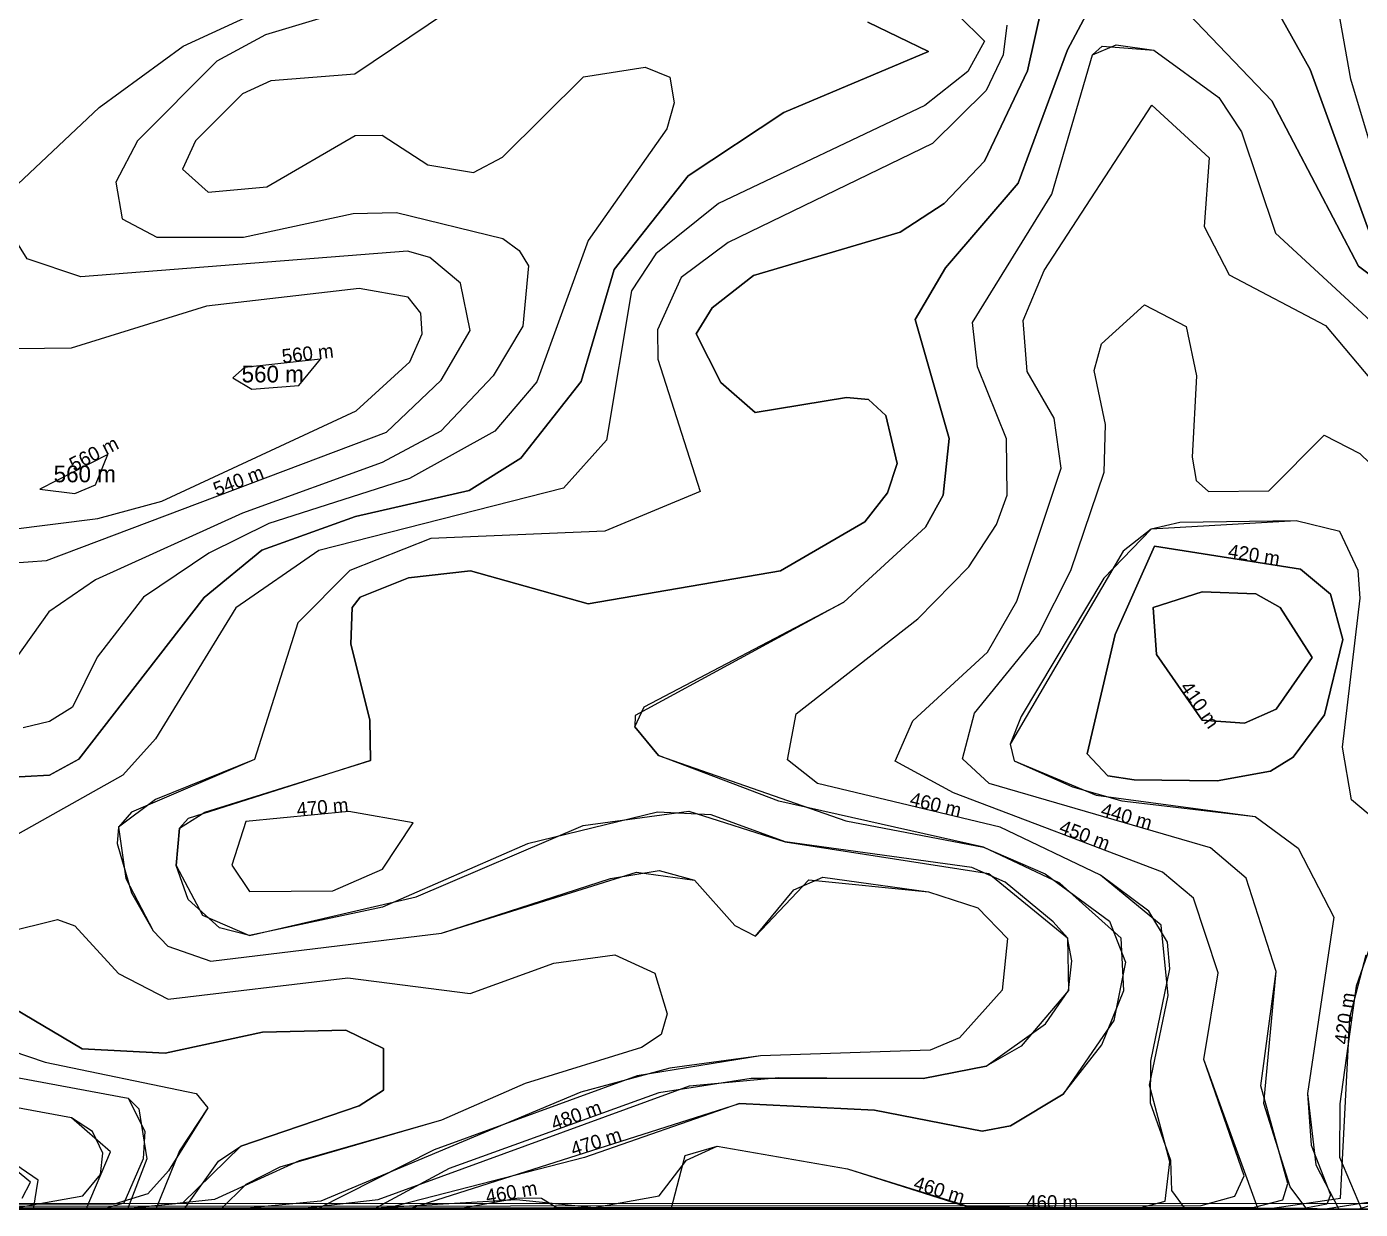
# Model space of a CAD drawing. Extents: x 120.7465 to 120.8269, y 14.0376 to 14.0711.
# Drawn here: x 120.81396 to 120.82222, y 14.0378 to 14.04513 of the extents above; entities that cross this region are included whole.
import ezdxf
from ezdxf.enums import TextEntityAlignment as Align

# ---------------------------------------------------------------- set-up
doc = ezdxf.new("R2010")
doc.units = 0
doc.header["$MEASUREMENT"] = 0
for name, color, linetype in [('Contour_Line_Intermediate', 7, 'Continuous'), ('Contour_Line_Major', 7, 'Continuous'), ('FEATURE_LABEL', 7, 'Continuous'), ('Iso-height_Area', 7, 'Continuous')]:
    doc.layers.add(name, color=color, linetype=linetype)

msp = doc.modelspace()

# ---------------------------------------------------------------- linework, layer by layer
at = {"layer": 'Contour_Line_Intermediate', "color": 36}
for points in [[(120.8139058, 14.0441543), (120.8144093, 14.0446305), (120.8149313, 14.0450109), (120.8157755, 14.0454013), (120.8161656, 14.045699), (120.8162525, 14.0458934), (120.8162354, 14.0460124), (120.8161241, 14.0461069), (120.8157983, 14.0461471), (120.8152625, 14.046115), (120.8135112, 14.0451898)], [(120.8223738, 14.0441099), (120.8221657, 14.0448062), (120.8220583, 14.0454096)], [(120.8163195, 14.0378027), (120.8183768, 14.0384575), (120.8192132, 14.0384163), (120.8198802, 14.0382867), (120.8200564, 14.0383196), (120.8203827, 14.038516), (120.8206231, 14.038822), (120.8207593, 14.0391573), (120.8207416, 14.0394827), (120.8203617, 14.039823), (120.8198887, 14.0400465), (120.8186204, 14.0403316), (120.8178757, 14.0406141), (120.8177283, 14.040792), (120.8177869, 14.0409156), (120.8190247, 14.0415635), (120.81953, 14.0420286), (120.8196389, 14.0422269), (120.8196757, 14.0425787), (120.8194665, 14.0433153), (120.8196529, 14.0436373), (120.820103, 14.044161), (120.8204096, 14.0449884), (120.8206218, 14.0453883)], [(120.8222765, 14.0438658), (120.8219128, 14.0448653), (120.8216529, 14.0453328)], [(120.8159992, 14.0452482), (120.8154399, 14.0450803), (120.8151396, 14.0449165), (120.8146473, 14.0444232), (120.8145135, 14.0441677), (120.8145535, 14.0439406), (120.814768, 14.0438274), (120.8153048, 14.0438264), (120.8159836, 14.0439735), (120.8162527, 14.0439789), (120.8169103, 14.0438181), (120.817013, 14.043743), (120.8170695, 14.0436491), (120.8170352, 14.0432752), (120.8168508, 14.042968), (120.8165264, 14.0426247), (120.8161634, 14.0424304), (120.8152977, 14.0421154), (120.8143865, 14.0417024), (120.8140983, 14.0415047), (120.8138858, 14.0412046)], [(120.8166766, 14.0452954), (120.8159935, 14.0448373), (120.8154744, 14.0447962), (120.8152973, 14.0447146), (120.8150068, 14.0444229), (120.8149262, 14.0442477), (120.8150858, 14.044106), (120.8154488, 14.0441381), (120.8159957, 14.0444576), (120.8161637, 14.0444582), (120.8164459, 14.0442754), (120.81673, 14.0442278), (120.8169081, 14.044323), (120.8174103, 14.0448204), (120.8177935, 14.0448805), (120.8179462, 14.0448185), (120.8179728, 14.044659), (120.8179269, 14.0444988), (120.8174392, 14.0438065), (120.8171208, 14.0429293), (120.8168614, 14.0426249), (120.8163318, 14.0423309), (120.8154616, 14.0420525), (120.8150891, 14.0418689), (120.814685, 14.0415953), (120.8143985, 14.0412241), (120.8142448, 14.0409138), (120.8141016, 14.0408249), (120.8139399, 14.0407846)], [(120.8202519, 14.0452638), (120.8201626, 14.044858), (120.8198956, 14.0442974), (120.8196445, 14.0440357), (120.819372, 14.0438577), (120.8184642, 14.0435882), (120.8182077, 14.0433885), (120.8181096, 14.043227), (120.818262, 14.0429258), (120.8184754, 14.0427409), (120.8190406, 14.0428324), (120.8191765, 14.0428203), (120.8192837, 14.042722), (120.8193533, 14.0424229), (120.8192946, 14.0422415), (120.819154, 14.0420632), (120.8186304, 14.0417579), (120.81744, 14.0415539), (120.8167116, 14.0417595), (120.8163273, 14.0417144), (120.8160267, 14.0415946), (120.8159774, 14.0415314), (120.8159685, 14.0413049), (120.8160873, 14.0408359), (120.8160903, 14.0405823), (120.8149613, 14.0402229), (120.8149071, 14.0401633), (120.8148876, 14.0399324), (120.8150505, 14.0396251), (120.8153417, 14.0394989), (120.8163732, 14.0397384), (120.8174091, 14.0401793), (120.8180626, 14.0402687), (120.8186608, 14.0400782), (120.8199219, 14.039882), (120.8204099, 14.0394846), (120.820416, 14.039157), (120.8201215, 14.0388117), (120.8199056, 14.038689), (120.819516, 14.0386118), (120.818449, 14.0386131), (120.8178784, 14.0385237), (120.8165793, 14.0380543), (120.8161124, 14.0378027)], [(120.8137998, 14.0404753), (120.8141016, 14.0404926), (120.8142836, 14.0405904), (120.81506, 14.0415937), (120.8154179, 14.0418871), (120.8159988, 14.0420957), (120.8167031, 14.042256), (120.817022, 14.0424575), (120.8173956, 14.042931), (120.8176, 14.0436252), (120.8180595, 14.0442061), (120.8186524, 14.0445994), (120.8195481, 14.044978), (120.8191716, 14.0451597)], [(120.8211585, 14.04521), (120.8216757, 14.0446717), (120.8222132, 14.0436472), (120.8224039, 14.0435028)], [(120.8200339, 14.0451403), (120.8200111, 14.0449559), (120.8199046, 14.0447352), (120.8195737, 14.0444076), (120.8183074, 14.043794), (120.8180158, 14.0435763), (120.8178692, 14.0432513), (120.8178717, 14.0430713), (120.8181338, 14.0422494), (120.8175424, 14.0420035), (120.8164651, 14.0419581), (120.8159631, 14.0417615), (120.8156412, 14.0414369), (120.815373, 14.0405903), (120.8146103, 14.0402625), (120.81453, 14.0401708), (120.8145214, 14.040068), (120.8146098, 14.0397629), (120.8147436, 14.0395283), (120.8148363, 14.0394317), (120.8151023, 14.0393405), (120.8165318, 14.0395133), (120.8175778, 14.0398515), (120.8178805, 14.0399004), (120.8180987, 14.0398407), (120.8183493, 14.0395601), (120.8184772, 14.039494), (120.8187137, 14.0397823), (120.8188929, 14.0398598), (120.8195484, 14.0397686), (120.8198537, 14.0396705), (120.8200374, 14.0394798), (120.8200039, 14.0391593), (120.8197399, 14.038865), (120.819559, 14.0387873), (120.8185084, 14.0387518), (120.8177435, 14.0386295), (120.8164849, 14.0381709), (120.8157594, 14.0378027)], [(120.8211397, 14.0378027), (120.8210561, 14.0379182), (120.8210499, 14.0381047), (120.8209241, 14.0384594), (120.8209267, 14.0387198), (120.8210437, 14.0392927), (120.8210296, 14.0394577), (120.8209134, 14.0396496), (120.8206144, 14.0398733), (120.8199921, 14.0401695), (120.8188615, 14.0404414), (120.8186738, 14.0405876), (120.818729, 14.0408715), (120.8194827, 14.0414603), (120.8197986, 14.0417844), (120.8199696, 14.0420453), (120.8200365, 14.0422284), (120.8200323, 14.0425764), (120.8198509, 14.0430235), (120.8198203, 14.043298), (120.8203134, 14.0440938), (120.8205642, 14.0449566), (120.8206236, 14.045011), (120.8209441, 14.0449859), (120.8213475, 14.0446927), (120.8214883, 14.0444784), (120.8216974, 14.0438511), (120.8223412, 14.0432577)], [(120.8215918, 14.0378027), (120.8212536, 14.0387303), (120.821344, 14.0392671), (120.8211905, 14.0397294), (120.820999, 14.0398921), (120.8197038, 14.0403836), (120.819342, 14.0405796), (120.8194506, 14.0408285), (120.8199133, 14.0412543), (120.8200954, 14.0415699), (120.8203693, 14.0423939), (120.8203269, 14.0427038), (120.8201594, 14.0429932), (120.8201347, 14.0433094), (120.8202653, 14.0436194), (120.8209312, 14.0446454), (120.8212866, 14.0443177), (120.821256, 14.0438921), (120.8214106, 14.0435938), (120.8220072, 14.04328), (120.8223248, 14.0429029)], [(120.81374, 14.0417977), (120.8140847, 14.0418229), (120.8161897, 14.0426175), (120.8165296, 14.0429402), (120.8167084, 14.0432485), (120.8166492, 14.0435405), (120.8164581, 14.0437), (120.8163194, 14.0437392), (120.814297, 14.0435802), (120.8139636, 14.0436932), (120.8138417, 14.0438877)], [(120.8138435, 14.0420137), (120.8144021, 14.0420823), (120.814799, 14.0421901), (120.8160013, 14.0427508), (120.8163348, 14.0430535), (120.8164115, 14.0432277), (120.8164034, 14.0433555), (120.8163253, 14.0434546), (120.8160218, 14.0435078), (120.8150759, 14.0433988), (120.814236, 14.0431378), (120.8139055, 14.0431354)], [(120.8218927, 14.0378027), (120.8217881, 14.0379411), (120.8216265, 14.0384576), (120.8217026, 14.0392759), (120.8215161, 14.0398542), (120.8212951, 14.0400419), (120.8199244, 14.0404396), (120.8197581, 14.0405942), (120.8198331, 14.0408761), (120.8202306, 14.0413639), (120.8204312, 14.0417602), (120.8206361, 14.0423707), (120.8206443, 14.0426653), (120.8205745, 14.0430009), (120.82062, 14.0431661), (120.8208869, 14.0434065), (120.8211456, 14.0432719), (120.8212089, 14.0429665), (120.8211814, 14.0424634), (120.8212075, 14.0423185), (120.8212831, 14.0422506), (120.8216571, 14.0422546), (120.8219998, 14.0425994), (120.8222206, 14.0424855), (120.8224034, 14.0423099)], [(120.815782, 14.0430714), (120.8153114, 14.0430186), (120.8152377, 14.0429546), (120.8153561, 14.0428853), (120.8156467, 14.0429063), (120.815782, 14.0430714)], [(120.8144641, 14.0424806), (120.8140429, 14.0422647), (120.814259, 14.042238), (120.8143869, 14.0422924), (120.8144641, 14.0424806)], [(120.8233976, 14.0393066), (120.82217, 14.0403393), (120.8221129, 14.0406664), (120.8222228, 14.0415893), (120.8222098, 14.041761), (120.8220976, 14.0420031), (120.821827, 14.0420693), (120.8209275, 14.0420158), (120.8206338, 14.0417136), (120.8201217, 14.0408561), (120.8200547, 14.0406848), (120.8200791, 14.0405818), (120.8205881, 14.0403683), (120.821573, 14.0402366), (120.8218394, 14.0400407), (120.8220602, 14.0396116), (120.8218962, 14.0385189), (120.8219475, 14.0380776), (120.8220904, 14.0378027)], [(120.8221162, 14.0413328), (120.8220025, 14.040866), (120.821808, 14.0406035), (120.8216665, 14.0405163), (120.8213378, 14.0404572), (120.8208228, 14.0404638), (120.8206599, 14.0404875), (120.8205309, 14.0406238), (120.8207049, 14.0413632), (120.8209476, 14.0419117), (120.8218527, 14.0417688), (120.8220388, 14.0416148), (120.8221162, 14.0413328)], [(120.8219257, 14.0412224), (120.8217025, 14.0409006), (120.821506, 14.0408153), (120.8212439, 14.0408321), (120.8209613, 14.0412411), (120.8209407, 14.0415305), (120.8212436, 14.0416282), (120.8215761, 14.0416164), (120.821727, 14.0415319), (120.8219257, 14.0412224)], [(120.8163557, 14.0401965), (120.8159573, 14.0402667), (120.8153178, 14.0402049), (120.8152329, 14.0399353), (120.8153416, 14.0397703), (120.8158574, 14.0397763), (120.8161658, 14.0399088), (120.8163557, 14.0401965)], [(120.824088, 14.0378027), (120.823974, 14.0379993), (120.8237062, 14.0382142), (120.8235121, 14.0385934), (120.8230878, 14.0388203), (120.8231326, 14.039101), (120.8230361, 14.0393251), (120.8227227, 14.0395212), (120.8223874, 14.0395863), (120.8223103, 14.0395034), (120.8221986, 14.0391842), (120.822097, 14.0384553), (120.8220941, 14.0381239), (120.8222306, 14.0378027)], [(120.8149365, 14.0378027), (120.8151498, 14.0380999), (120.8152874, 14.0381924), (120.8160199, 14.038442), (120.8161713, 14.0385404), (120.8161711, 14.038798), (120.8159387, 14.0389116), (120.815422, 14.0388991), (120.8148184, 14.0387696), (120.8143057, 14.0387967), (120.8135815, 14.0392231)], [(120.813461, 14.0389215), (120.8140747, 14.0387139), (120.8150113, 14.0385198), (120.8150825, 14.038431), (120.8149076, 14.0381647), (120.8147605, 14.0378027)], [(120.8133768, 14.0387146), (120.8145887, 14.03849), (120.8146557, 14.0384248), (120.8147046, 14.0381136), (120.8145857, 14.0378027)], [(120.8143304, 14.0378027), (120.8144802, 14.038157), (120.8142384, 14.0383694), (120.8132769, 14.0385456)], [(120.8140022, 14.0378027), (120.8140328, 14.0379828), (120.8136488, 14.0382455)], [(120.817954, 14.0378027), (120.8180404, 14.0381355), (120.8182395, 14.0381938), (120.8190459, 14.0380529), (120.8198526, 14.0378027)], [(120.8166154, 14.0378027), (120.8170109, 14.0378725), (120.8171512, 14.0378716), (120.8172617, 14.0378027)], [(120.8199636, 14.0378027), (120.8203436, 14.0378027)]]:
    msp.add_lwpolyline(points, dxfattribs=at)
at = {"layer": 'Contour_Line_Major', "color": 36}
for points in [[(120.8223104, 14.0462085), (120.8216476, 14.046154), (120.8208067, 14.0465799), (120.8199231, 14.0466331), (120.81939, 14.0465931), (120.8189485, 14.0463868), (120.8185106, 14.0460523), (120.8184507, 14.0459029), (120.8184705, 14.0456744), (120.8197324, 14.0452027), (120.8198959, 14.0450406), (120.8197918, 14.0448542), (120.8195255, 14.0446424), (120.8182463, 14.0440349), (120.8178594, 14.0437234), (120.817709, 14.0434941), (120.8175535, 14.0425683), (120.8172861, 14.0422711), (120.8157716, 14.0418836), (120.8152563, 14.0415303), (120.8147596, 14.0407167), (120.8145568, 14.0404916), (120.8138392, 14.0400887)], [(120.8223104, 14.0462085), (120.8216476, 14.046154), (120.8208067, 14.0465799), (120.8199231, 14.0466331), (120.81939, 14.0465931), (120.8189485, 14.0463868), (120.8185106, 14.0460523), (120.8184507, 14.0459029), (120.8184705, 14.0456744), (120.8197324, 14.0452027), (120.8198959, 14.0450406), (120.8197918, 14.0448542), (120.8195255, 14.0446424), (120.8182463, 14.0440349), (120.8178594, 14.0437234), (120.817709, 14.0434941), (120.8175535, 14.0425683), (120.8172861, 14.0422711), (120.8157716, 14.0418836), (120.8152563, 14.0415303), (120.8147596, 14.0407167), (120.8145568, 14.0404916), (120.8138392, 14.0400887)], [(120.8215918, 14.0378027), (120.8212536, 14.0387303), (120.821344, 14.0392671), (120.8211905, 14.0397294), (120.820999, 14.0398921), (120.8197038, 14.0403836), (120.819342, 14.0405796), (120.8194506, 14.0408285), (120.8199133, 14.0412543), (120.8200954, 14.0415699), (120.8203693, 14.0423939), (120.8203269, 14.0427038), (120.8201594, 14.0429932), (120.8201347, 14.0433094), (120.8202653, 14.0436194), (120.8209312, 14.0446454), (120.8212866, 14.0443177), (120.821256, 14.0438921), (120.8214106, 14.0435938), (120.8220072, 14.04328), (120.8223248, 14.0429029)], [(120.8138435, 14.0420137), (120.8144021, 14.0420823), (120.814799, 14.0421901), (120.8160013, 14.0427508), (120.8163348, 14.0430535), (120.8164115, 14.0432277), (120.8164034, 14.0433555), (120.8163253, 14.0434546), (120.8160218, 14.0435078), (120.8150759, 14.0433988), (120.814236, 14.0431378), (120.8139055, 14.0431354)], [(120.8138286, 14.0395165), (120.8141515, 14.0395982), (120.814259, 14.0395576), (120.8145305, 14.0392627), (120.8148371, 14.0391047), (120.8159514, 14.0392368), (120.8167084, 14.0391397), (120.8172269, 14.0393266), (120.8176051, 14.0393788), (120.8178521, 14.039265), (120.8179286, 14.0390124), (120.8178918, 14.0388843), (120.8177697, 14.0388037), (120.8170497, 14.0385809), (120.8165304, 14.0383541), (120.8155288, 14.0380622), (120.8153182, 14.0379558), (120.8151634, 14.0378027)], [(120.8138286, 14.0395165), (120.8141515, 14.0395982), (120.814259, 14.0395576), (120.8145305, 14.0392627), (120.8148371, 14.0391047), (120.8159514, 14.0392368), (120.8167084, 14.0391397), (120.8172269, 14.0393266), (120.8176051, 14.0393788), (120.8178521, 14.039265), (120.8179286, 14.0390124), (120.8178918, 14.0388843), (120.8177697, 14.0388037), (120.8170497, 14.0385809), (120.8165304, 14.0383541), (120.8155288, 14.0380622), (120.8153182, 14.0379558), (120.8151634, 14.0378027)], [(120.8140022, 14.0378027), (120.8140328, 14.0379828), (120.8136488, 14.0382455)]]:
    msp.add_lwpolyline(points, dxfattribs=at)
at = {"layer": 'Iso-height_Area', "color": 140}
msp.add_polyline3d([(120.8198808, 14.0709737, 50), (120.8258911, 14.0709737, 50), (120.8262093, 14.0709395, 50), (120.8264568, 14.0708369, 50), (120.8265629, 14.0705975, 50), (120.8265982, 14.0702898, 50), (120.8265982, 14.0384866, 50), (120.8265629, 14.0381789, 50), (120.8264568, 14.0379395, 50), (120.8262093, 14.0378369, 50), (120.8258911, 14.0378027, 50), (120.7636662, 14.0378027, 50), (120.7474029, 14.0378027, 50), (120.7470847, 14.0378369, 50), (120.7468372, 14.0379395, 50), (120.7467312, 14.0381789, 50), (120.7466958, 14.0384866, 50), (120.7466958, 14.0655022, 50), (120.7466958, 14.0702898, 50), (120.7467312, 14.0705975, 50), (120.7468372, 14.0708369, 50), (120.7470847, 14.0709395, 50), (120.7474029, 14.0709737, 50), (120.8198808, 14.0709737, 50)], close=True, dxfattribs=at)
at = {"layer": 'Iso-height_Area', "color": 4}
msp.add_polyline3d([(120.8198808, 14.0709737, 70), (120.8258911, 14.0709737, 70), (120.8262093, 14.0709395, 70), (120.8264568, 14.0708369, 70), (120.8265629, 14.0705975, 70), (120.8265982, 14.0702898, 70), (120.8265982, 14.0384866, 70), (120.8265629, 14.0381789, 70), (120.8264568, 14.0379395, 70), (120.8262093, 14.0378369, 70), (120.8258911, 14.0378027, 70), (120.7636662, 14.0378027, 70), (120.7474029, 14.0378027, 70), (120.7470847, 14.0378369, 70), (120.7468372, 14.0379395, 70), (120.7467312, 14.0381789, 70), (120.7466958, 14.0384866, 70), (120.7466958, 14.0655022, 70), (120.7466958, 14.0702898, 70), (120.7467312, 14.0705975, 70), (120.7468372, 14.0708369, 70), (120.7470847, 14.0709395, 70), (120.7474029, 14.0709737, 70), (120.8198808, 14.0709737, 70)], close=True, dxfattribs=at)
at = {"layer": 'Iso-height_Area', "color": 120}
for points in [[(120.7474029, 14.0709737, 100), (120.8053852, 14.0709737, 100), (120.8053852, 14.0709737, 100), (120.8258911, 14.0709737, 100), (120.8262093, 14.0709395, 100), (120.8264568, 14.0708369, 100), (120.8265629, 14.0705975, 100), (120.8265982, 14.0702898, 100), (120.8265982, 14.0432742, 100), (120.8265982, 14.0384866, 100), (120.8265629, 14.0381789, 100), (120.8264568, 14.0379395, 100), (120.8262093, 14.0378369, 100), (120.8258911, 14.0378027, 100), (120.7636662, 14.0378027, 100)], [(120.7474029, 14.0709737, 90), (120.8138704, 14.0709737, 90), (120.8138704, 14.0709737, 90), (120.8258911, 14.0709737, 90), (120.8262093, 14.0709395, 90), (120.8264568, 14.0708369, 90), (120.8265629, 14.0705975, 90), (120.8265982, 14.0702898, 90), (120.8265982, 14.0384866, 90), (120.8265629, 14.0381789, 90), (120.8264568, 14.0379395, 90), (120.8262093, 14.0378369, 90), (120.8258911, 14.0378027, 90), (120.7636662, 14.0378027, 90)], [(120.7474029, 14.0709737, 100), (120.8053852, 14.0709737, 100), (120.8053852, 14.0709737, 100), (120.8258911, 14.0709737, 100), (120.8262093, 14.0709395, 100), (120.8264568, 14.0708369, 100), (120.8265629, 14.0705975, 100), (120.8265982, 14.0702898, 100), (120.8265982, 14.0432742, 100), (120.8265982, 14.0384866, 100), (120.8265629, 14.0381789, 100), (120.8264568, 14.0379395, 100), (120.8262093, 14.0378369, 100), (120.8258911, 14.0378027, 100), (120.7636662, 14.0378027, 100)], [(120.7523532, 14.0709737, 110), (120.8064458, 14.0709737, 110), (120.8064458, 14.0709737, 110), (120.8258911, 14.0709737, 110), (120.8262093, 14.0709395, 110), (120.8264568, 14.0708369, 110), (120.8265629, 14.0705975, 110), (120.8265982, 14.0702898, 110), (120.8265982, 14.0432742, 110), (120.8265982, 14.0384866, 110), (120.8265629, 14.0381789, 110), (120.8264568, 14.0379395, 110), (120.8262093, 14.0378369, 110), (120.8258911, 14.0378027, 110), (120.7566163, 14.0378027, 110)], [(120.7608378, 14.0709737, 120), (120.8258911, 14.0709737, 120), (120.8262093, 14.0709395, 120), (120.8264568, 14.0708369, 120), (120.8265629, 14.0705975, 120), (120.8265982, 14.0702898, 120), (120.8265982, 14.0432742, 120), (120.8265982, 14.0384866, 120), (120.8265629, 14.0381789, 120), (120.8264568, 14.0379395, 120), (120.8262093, 14.0378369, 120), (120.8258911, 14.0378027, 120), (120.7599153, 14.0378048, 120)]]:
    msp.add_polyline3d(points, dxfattribs=at)
at = {"layer": 'Iso-height_Area', "color": 4}
msp.add_polyline3d([(120.7474029, 14.0709737, 80), (120.8191737, 14.0709737, 80), (120.8191737, 14.0709737, 80), (120.8258911, 14.0709737, 80), (120.8262093, 14.0709395, 80), (120.8264568, 14.0708369, 80), (120.8265629, 14.0705975, 80), (120.8265982, 14.0702898, 80), (120.8265982, 14.0384866, 80), (120.8265629, 14.0381789, 80), (120.8264568, 14.0379395, 80), (120.8262093, 14.0378369, 80), (120.8258911, 14.0378027, 80), (120.7636662, 14.0378027, 80)], dxfattribs=at)
at = {"layer": 'Iso-height_Area', "color": 110}
for points in [[(120.7545005, 14.0709737, 130), (120.8050316, 14.0709737, 130), (120.8050316, 14.0709737, 130), (120.8258911, 14.0709737, 130), (120.8262093, 14.0709395, 130), (120.8264568, 14.0708369, 130), (120.8265629, 14.0705975, 130), (120.8265982, 14.0702898, 130), (120.8265982, 14.0432742, 130), (120.8265982, 14.0384866, 130), (120.8265629, 14.0381789, 130), (120.8264568, 14.0379395, 130), (120.8262093, 14.0378369, 130), (120.8258911, 14.0378027, 130), (120.7602557, 14.037816, 130)], [(120.7545606, 14.0709515, 140), (120.7877077, 14.0709737, 140), (120.7877077, 14.0709737, 140), (120.8258911, 14.0709737, 140), (120.8262093, 14.0709395, 140), (120.8264568, 14.0708369, 140), (120.8265629, 14.0705975, 140), (120.8265982, 14.0702898, 140), (120.8265982, 14.0432742, 140), (120.8265982, 14.0384866, 140), (120.8265629, 14.0381789, 140), (120.8264568, 14.0379395, 140), (120.8262093, 14.0378369, 140), (120.8258911, 14.0378027, 140), (120.7619173, 14.0378027, 140)], [(120.7549228, 14.0709473, 150), (120.800789, 14.0709737, 150), (120.800789, 14.0709737, 150), (120.8258911, 14.0709737, 150), (120.8262093, 14.0709395, 150), (120.8264568, 14.0708369, 150), (120.8265629, 14.0705975, 150), (120.8265982, 14.0702898, 150), (120.8265982, 14.0384866, 150), (120.8265629, 14.0381789, 150), (120.8264568, 14.0379395, 150), (120.8262093, 14.0378369, 150), (120.7637623, 14.0378335, 150)], [(120.7549228, 14.0709473, 150), (120.800789, 14.0709737, 150), (120.800789, 14.0709737, 150), (120.8258911, 14.0709737, 150), (120.8262093, 14.0709395, 150), (120.8264568, 14.0708369, 150), (120.8265629, 14.0705975, 150), (120.8265982, 14.0702898, 150), (120.8265982, 14.0384866, 150), (120.8265629, 14.0381789, 150), (120.8264568, 14.0379395, 150), (120.8262093, 14.0378369, 150), (120.7637623, 14.0378335, 150)]]:
    msp.add_polyline3d(points, dxfattribs=at)
at = {"layer": 'Iso-height_Area', "color": 100}
for points in [[(120.7662103, 14.0378096, 160), (120.8258911, 14.0378027, 160), (120.8262093, 14.0378369, 160), (120.8264568, 14.0379395, 160), (120.8265629, 14.0381789, 160), (120.8265982, 14.0384866, 160), (120.8265982, 14.0655022, 160), (120.8265982, 14.0702898, 160), (120.8265629, 14.0705975, 160), (120.8264568, 14.0708369, 160), (120.8262093, 14.0709395, 160), (120.8258911, 14.0709737, 160), (120.755912, 14.0709737, 160)], [(120.7718, 14.0378027, 170), (120.8258911, 14.0378027, 170), (120.8262093, 14.0378369, 170), (120.8264568, 14.0379395, 170), (120.8265629, 14.0381789, 170), (120.8265982, 14.0384866, 170), (120.8265982, 14.0655022, 170), (120.8265982, 14.0702898, 170), (120.8265629, 14.0705975, 170), (120.8264568, 14.0708369, 170), (120.8262093, 14.0709395, 170), (120.8258911, 14.0709737, 170), (120.7569504, 14.0709737, 170)], [(120.7732851, 14.0378109, 180), (120.7735802, 14.0378027, 180), (120.8258911, 14.0378027, 180), (120.8262093, 14.0378369, 180), (120.8264568, 14.0379395, 180), (120.8265629, 14.0381789, 180), (120.8265982, 14.0384866, 180), (120.8265982, 14.0655022, 180), (120.8265982, 14.0702898, 180), (120.8265629, 14.0705975, 180), (120.8264568, 14.0708369, 180), (120.8262093, 14.0709395, 180), (120.8258911, 14.0709737, 180), (120.7583659, 14.0709737, 180)], [(120.7756869, 14.0378027, 190), (120.8258911, 14.0378027, 190), (120.8262093, 14.0378369, 190), (120.8264568, 14.0379395, 190), (120.8265629, 14.0381789, 190), (120.8265982, 14.0384866, 190), (120.8265982, 14.0655022, 190), (120.8265982, 14.0702898, 190), (120.8265629, 14.0705975, 190), (120.8264568, 14.0708369, 190), (120.8262093, 14.0709395, 190), (120.8258911, 14.0709737, 190), (120.7629642, 14.0709737, 190)]]:
    msp.add_polyline3d(points, dxfattribs=at)
at = {"layer": 'Iso-height_Area', "color": 3}
for points in [[(120.7682813, 14.0709737, 200), (120.7969, 14.0709737, 200), (120.7969, 14.0709737, 200), (120.8258911, 14.0709737, 200), (120.8262093, 14.0709395, 200), (120.8264568, 14.0708369, 200), (120.8265629, 14.0705975, 200), (120.8265982, 14.0702898, 200), (120.8265982, 14.0432742, 200), (120.8265982, 14.0384866, 200), (120.8265629, 14.0381789, 200), (120.8264568, 14.0379395, 200), (120.8262093, 14.0378369, 200), (120.8258911, 14.0378027, 200), (120.7764708, 14.0378105, 200)], [(120.7682813, 14.0709737, 200), (120.7969, 14.0709737, 200), (120.7969, 14.0709737, 200), (120.8258911, 14.0709737, 200), (120.8262093, 14.0709395, 200), (120.8264568, 14.0708369, 200), (120.8265629, 14.0705975, 200), (120.8265982, 14.0702898, 200), (120.8265982, 14.0432742, 200), (120.8265982, 14.0384866, 200), (120.8265629, 14.0381789, 200), (120.8264568, 14.0379395, 200), (120.8262093, 14.0378369, 200), (120.8258911, 14.0378027, 200), (120.7764708, 14.0378105, 200)], [(120.7772112, 14.0378116, 210), (120.7976071, 14.0378027, 210), (120.7976071, 14.0378027, 210), (120.8258911, 14.0378027, 210), (120.8262093, 14.0378369, 210), (120.8264568, 14.0379395, 210), (120.8265629, 14.0381789, 210), (120.8265982, 14.0384866, 210), (120.8265982, 14.0655022, 210), (120.8265982, 14.0702898, 210), (120.8265629, 14.0705975, 210), (120.8264568, 14.0708369, 210), (120.8262093, 14.0709395, 210), (120.8258911, 14.0709737, 210), (120.7707434, 14.0709737, 210)], [(120.7756975, 14.0709737, 220), (120.80786, 14.0709737, 220), (120.80786, 14.0709737, 220), (120.8258911, 14.0709737, 220), (120.8262093, 14.0709395, 220), (120.8264568, 14.0708369, 220), (120.8265629, 14.0705975, 220), (120.8265982, 14.0702898, 220), (120.8265982, 14.0432742, 220), (120.8265982, 14.0384866, 220), (120.8265629, 14.0381789, 220), (120.8264568, 14.0379395, 220), (120.8262093, 14.0378369, 220), (120.8258911, 14.0378027, 220), (120.7779239, 14.0378155, 220)], [(120.7786345, 14.0378171, 230), (120.8082136, 14.0378027, 230), (120.8082136, 14.0378027, 230), (120.8258911, 14.0378027, 230), (120.8262093, 14.0378369, 230), (120.8264568, 14.0379395, 230), (120.8265629, 14.0381789, 230), (120.8265982, 14.0384866, 230), (120.8265982, 14.0655022, 230), (120.8265982, 14.0702898, 230), (120.8265629, 14.0705975, 230), (120.8264568, 14.0708369, 230), (120.8262093, 14.0709395, 230), (120.8258911, 14.0709737, 230), (120.7767699, 14.0709737, 230)], [(120.7778374, 14.0709737, 240), (120.814224, 14.0709737, 240), (120.814224, 14.0709737, 240), (120.8258911, 14.0709737, 240), (120.8262093, 14.0709395, 240), (120.8264568, 14.0708369, 240), (120.8265629, 14.0705975, 240), (120.8265982, 14.0702898, 240), (120.8265982, 14.0384866, 240), (120.8265629, 14.0381789, 240), (120.8264568, 14.0379395, 240), (120.8262093, 14.0378369, 240), (120.8258911, 14.0378027, 240), (120.7790163, 14.0378062, 240)], [(120.7795984, 14.0378027, 250), (120.8166988, 14.0378027, 250), (120.8166988, 14.0378027, 250), (120.8258911, 14.0378027, 250), (120.8262093, 14.0378369, 250), (120.8264568, 14.0379395, 250), (120.8265629, 14.0381789, 250), (120.8265982, 14.0384866, 250), (120.8265982, 14.0702898, 250), (120.8265629, 14.0705975, 250), (120.8264568, 14.0708369, 250), (120.8262093, 14.0709395, 250), (120.8258911, 14.0709737, 250), (120.7792471, 14.0709737, 250)], [(120.7795984, 14.0378027, 250), (120.8166988, 14.0378027, 250), (120.8166988, 14.0378027, 250), (120.8258911, 14.0378027, 250), (120.8262093, 14.0378369, 250), (120.8264568, 14.0379395, 250), (120.8265629, 14.0381789, 250), (120.8265982, 14.0384866, 250), (120.8265982, 14.0702898, 250), (120.8265629, 14.0705975, 250), (120.8264568, 14.0708369, 250), (120.8262093, 14.0709395, 250), (120.8258911, 14.0709737, 250), (120.7792471, 14.0709737, 250)]]:
    msp.add_polyline3d(points, dxfattribs=at)
at = {"layer": 'Iso-height_Area', "color": 80}
for points in [[(120.7796109, 14.0709737, 260), (120.8131633, 14.0709737, 260), (120.8131633, 14.0709737, 260), (120.8258911, 14.0709737, 260), (120.8262093, 14.0709395, 260), (120.8264568, 14.0708369, 260), (120.8265629, 14.0705975, 260), (120.8265982, 14.0702898, 260), (120.8265982, 14.0384866, 260), (120.8265629, 14.0381789, 260), (120.8264568, 14.0379395, 260), (120.8262093, 14.0378369, 260), (120.8258911, 14.0378027, 260), (120.7794078, 14.03782, 260)], [(120.782058, 14.0709737, 270), (120.8128098, 14.0709737, 270), (120.8128098, 14.0709737, 270), (120.8258911, 14.0709737, 270), (120.8262093, 14.0709395, 270), (120.8264568, 14.0708369, 270), (120.8265629, 14.0705975, 270), (120.8265982, 14.0702898, 270), (120.8265982, 14.0384866, 270), (120.8265629, 14.0381789, 270), (120.8264568, 14.0379395, 270), (120.8262093, 14.0378369, 270), (120.8258911, 14.0378027, 270), (120.7796897, 14.0378178, 270)], [(120.7824235, 14.0709737, 280), (120.8156382, 14.0709737, 280), (120.8156382, 14.0709737, 280), (120.8258911, 14.0709737, 280), (120.8262093, 14.0709395, 280), (120.8264568, 14.0708369, 280), (120.8265629, 14.0705975, 280), (120.8265982, 14.0702898, 280), (120.8265982, 14.0384866, 280), (120.8265629, 14.0381789, 280), (120.8264568, 14.0379395, 280), (120.8262093, 14.0378369, 280), (120.8258911, 14.0378027, 280), (120.7800144, 14.0378151, 280)], [(120.7825148, 14.0709635, 290), (120.8113956, 14.0709737, 290), (120.8113956, 14.0709737, 290), (120.8258911, 14.0709737, 290), (120.8262093, 14.0709395, 290), (120.8264568, 14.0708369, 290), (120.8265629, 14.0705975, 290), (120.8265982, 14.0702898, 290), (120.8265982, 14.0432742, 290), (120.8265982, 14.0384866, 290), (120.8265629, 14.0381789, 290), (120.8264568, 14.0379395, 290), (120.8262093, 14.0378369, 290), (120.8258911, 14.0378027, 290), (120.7801179, 14.0378233, 290)], [(120.7806982, 14.0378358, 300), (120.811042, 14.0378027, 300), (120.811042, 14.0378027, 300), (120.8258911, 14.0378027, 300), (120.8262093, 14.0378369, 300), (120.8264568, 14.0379395, 300), (120.8265629, 14.0381789, 300), (120.8265982, 14.0384866, 300), (120.8265982, 14.0655022, 300), (120.8265982, 14.0702898, 300), (120.8265629, 14.0705975, 300), (120.8264568, 14.0708369, 300), (120.8262093, 14.0709395, 300), (120.8258911, 14.0709737, 300), (120.782788, 14.0709682, 300)], [(120.7806982, 14.0378358, 300), (120.811042, 14.0378027, 300), (120.811042, 14.0378027, 300), (120.8258911, 14.0378027, 300), (120.8262093, 14.0378369, 300), (120.8264568, 14.0379395, 300), (120.8265629, 14.0381789, 300), (120.8265982, 14.0384866, 300), (120.8265982, 14.0655022, 300), (120.8265982, 14.0702898, 300), (120.8265629, 14.0705975, 300), (120.8264568, 14.0708369, 300), (120.8262093, 14.0709395, 300), (120.8258911, 14.0709737, 300), (120.782788, 14.0709682, 300)], [(120.8036174, 14.0378027, 310), (120.8258911, 14.0378027, 310), (120.8262093, 14.0378369, 310), (120.8264568, 14.0379395, 310), (120.8265629, 14.0381789, 310), (120.8265982, 14.0384866, 310), (120.8265982, 14.0655022, 310), (120.8265982, 14.0702898, 310), (120.8265629, 14.0705975, 310), (120.8264568, 14.0708369, 310), (120.8262093, 14.0709395, 310), (120.8258911, 14.0709737, 310), (120.7973077, 14.0709643, 310)], [(120.8053852, 14.0378027, 320), (120.8258911, 14.0378027, 320), (120.8262093, 14.0378369, 320), (120.8264568, 14.0379395, 320), (120.8265629, 14.0381789, 320), (120.8265982, 14.0384866, 320), (120.8265982, 14.0655022, 320), (120.8265982, 14.0702898, 320), (120.8265629, 14.0705975, 320), (120.8264568, 14.0708369, 320), (120.8262093, 14.0709395, 320), (120.8258911, 14.0709737, 320), (120.7976539, 14.070963, 320)]]:
    msp.add_polyline3d(points, dxfattribs=at)
at = {"layer": 'Iso-height_Area', "color": 70}
for points in [[(120.800789, 14.0709737, 330), (120.8258911, 14.0709737, 330), (120.8262093, 14.0709395, 330), (120.8264568, 14.0708369, 330), (120.8265629, 14.0705975, 330), (120.8265982, 14.0702898, 330), (120.8265982, 14.0432742, 330), (120.8265982, 14.0384866, 330), (120.8265629, 14.0381789, 330), (120.8264568, 14.0379395, 330), (120.8262093, 14.0378369, 330), (120.8258911, 14.0378027, 330), (120.7822107, 14.0378092, 330)], [(120.7983232, 14.0709737, 340), (120.8258911, 14.0709737, 340), (120.8262093, 14.0709395, 340), (120.8264568, 14.0708369, 340), (120.8265629, 14.0705975, 340), (120.8265982, 14.0702898, 340), (120.8265982, 14.0432742, 340), (120.8265982, 14.0384866, 340), (120.8265629, 14.0381789, 340), (120.8264568, 14.0379395, 340), (120.8262093, 14.0378369, 340), (120.8258911, 14.0378027, 340), (120.782606, 14.0378247, 340)], [(120.7915967, 14.0378027, 370), (120.8258911, 14.0378027, 370), (120.8262093, 14.0378369, 370), (120.8264568, 14.0379395, 370), (120.8265629, 14.0381789, 370), (120.8265982, 14.0384866, 370), (120.8265982, 14.0655022, 370), (120.8265982, 14.0702898, 370), (120.8265629, 14.0705975, 370), (120.8264568, 14.0708369, 370), (120.8262093, 14.0709395, 370), (120.8258911, 14.0709737, 370), (120.7984105, 14.0709582, 370)], [(120.7926574, 14.0378027, 360), (120.8258911, 14.0378027, 360), (120.8262093, 14.0378369, 360), (120.8264568, 14.0379395, 360), (120.8265629, 14.0381789, 360), (120.8265982, 14.0384866, 360), (120.8265982, 14.0655022, 360), (120.8265982, 14.0702898, 360), (120.8265629, 14.0705975, 360), (120.8264568, 14.0708369, 360), (120.8262093, 14.0709395, 360), (120.8258911, 14.0709737, 360), (120.7980987, 14.0709725, 360)], [(120.7944251, 14.0378027, 350), (120.8258911, 14.0378027, 350), (120.8262093, 14.0378369, 350), (120.8264568, 14.0379395, 350), (120.8265629, 14.0381789, 350), (120.8265982, 14.0384866, 350), (120.8265982, 14.0655022, 350), (120.8265982, 14.0702898, 350), (120.8265629, 14.0705975, 350), (120.8264568, 14.0708369, 350), (120.8262093, 14.0709395, 350), (120.8258911, 14.0709737, 350), (120.7980594, 14.0709589, 350)], [(120.7944251, 14.0378027, 350), (120.8258911, 14.0378027, 350), (120.8262093, 14.0378369, 350), (120.8264568, 14.0379395, 350), (120.8265629, 14.0381789, 350), (120.8265982, 14.0384866, 350), (120.8265982, 14.0655022, 350), (120.8265982, 14.0702898, 350), (120.8265629, 14.0705975, 350), (120.8264568, 14.0708369, 350), (120.8262093, 14.0709395, 350), (120.8258911, 14.0709737, 350), (120.7980594, 14.0709589, 350)], [(120.7987301, 14.0709454, 380), (120.8258911, 14.0709737, 380), (120.8262093, 14.0709395, 380), (120.8264568, 14.0708369, 380), (120.8265629, 14.0705975, 380), (120.8265982, 14.0702898, 380), (120.8265982, 14.0432742, 380), (120.8265982, 14.0384866, 380), (120.8265629, 14.0381789, 380), (120.8264568, 14.0379395, 380), (120.8262093, 14.0378369, 380), (120.8258911, 14.0378027, 380), (120.7948034, 14.0378027, 380)], [(120.7951396, 14.0378027, 390), (120.8258911, 14.0378027, 390), (120.8262093, 14.0378369, 390), (120.8264568, 14.0379395, 390), (120.8265629, 14.0381789, 390), (120.8265982, 14.0384866, 390), (120.8265982, 14.0655022, 390), (120.8265982, 14.0702898, 390), (120.8265629, 14.0705975, 390), (120.8264568, 14.0708369, 390), (120.8262093, 14.0709395, 390), (120.8258911, 14.0709737, 390), (120.8138982, 14.0709737, 390)]]:
    msp.add_polyline3d(points, dxfattribs=at)
at = {"layer": 'Iso-height_Area', "color": 60}
for points in [[(120.7951505, 14.0378027, 400), (120.8219931, 14.0378027, 400), (120.8224831, 14.0378798, 400), (120.8225427, 14.0380098, 400), (120.8225868, 14.0384411, 400), (120.8227797, 14.0385118, 400), (120.8233509, 14.0382372, 400), (120.8235538, 14.0379431, 400), (120.8238685, 14.0378114, 400), (120.8264403, 14.0378406, 400), (120.8265546, 14.0379469, 400), (120.8265982, 14.0384885, 400), (120.8265982, 14.0432552, 400), (120.8264923, 14.0441731, 400), (120.8265982, 14.0450146, 400), (120.8265982, 14.0702898, 400), (120.8265629, 14.0705975, 400), (120.8264568, 14.0708369, 400), (120.8262093, 14.0709395, 400), (120.8258911, 14.0709737, 400), (120.8139845, 14.0709651, 400), (120.8138511, 14.0709295, 400)], [(120.7951505, 14.0378027, 400), (120.8219931, 14.0378027, 400), (120.8224831, 14.0378798, 400), (120.8225427, 14.0380098, 400), (120.8225868, 14.0384411, 400), (120.8227797, 14.0385118, 400), (120.8233509, 14.0382372, 400), (120.8235538, 14.0379431, 400), (120.8238685, 14.0378114, 400), (120.8264403, 14.0378406, 400), (120.8265546, 14.0379469, 400), (120.8265982, 14.0384885, 400), (120.8265982, 14.0432552, 400), (120.8264923, 14.0441731, 400), (120.8265982, 14.0450146, 400), (120.8265982, 14.0702898, 400), (120.8265629, 14.0705975, 400), (120.8264568, 14.0708369, 400), (120.8262093, 14.0709395, 400), (120.8258911, 14.0709737, 400), (120.8139845, 14.0709651, 400), (120.8138511, 14.0709295, 400)], [(120.7956406, 14.0378086, 460), (120.8159834, 14.0378027, 460), (120.8169965, 14.0378622, 460), (120.8174767, 14.0378119, 460), (120.8178791, 14.0378858, 460), (120.8180481, 14.0381071, 460), (120.8182395, 14.0381938, 460), (120.8190459, 14.0380529, 460), (120.8197814, 14.0378187, 460), (120.8208587, 14.0378106, 460), (120.8210148, 14.0378526, 460), (120.8210433, 14.0380965, 460), (120.8209186, 14.0385712, 460), (120.8210342, 14.039127, 460), (120.8209889, 14.0395629, 460), (120.8206144, 14.0398733, 460), (120.8199921, 14.0401695, 460), (120.8188615, 14.0404414, 460), (120.8186738, 14.0405876, 460), (120.818729, 14.0408715, 460), (120.8194827, 14.0414603, 460), (120.8197986, 14.0417844, 460), (120.8199696, 14.0420453, 460), (120.8200365, 14.0422284, 460), (120.8200323, 14.0425764, 460), (120.8198509, 14.0430235, 460), (120.8198203, 14.043298, 460), (120.8203134, 14.0440938, 460), (120.8205642, 14.0449566, 460), (120.8207115, 14.0450183, 460), (120.8209441, 14.0449859, 460), (120.8213475, 14.0446927, 460), (120.8214883, 14.0444784, 460), (120.8216974, 14.0438511, 460), (120.8223412, 14.0432577, 460)], [(120.7955641, 14.037812, 450), (120.8212368, 14.0378258, 450), (120.8214471, 14.0378831, 450), (120.821504, 14.0380095, 450), (120.8212536, 14.0387303, 450), (120.821344, 14.0392671, 450), (120.8211905, 14.0397294, 450), (120.820999, 14.0398921, 450), (120.8197038, 14.0403836, 450), (120.819342, 14.0405796, 450), (120.8194506, 14.0408285, 450), (120.8199133, 14.0412543, 450), (120.8200954, 14.0415699, 450), (120.8203693, 14.0423939, 450), (120.8203269, 14.0427038, 450), (120.8201594, 14.0429932, 450), (120.8201347, 14.0433094, 450), (120.8202653, 14.0436194, 450), (120.8209312, 14.0446454, 450), (120.8212866, 14.0443177, 450), (120.821256, 14.0438921, 450), (120.8214106, 14.0435938, 450), (120.8220072, 14.04328, 450), (120.8223248, 14.0429029, 450)], [(120.7955641, 14.037812, 450), (120.8212368, 14.0378258, 450), (120.8214471, 14.0378831, 450), (120.821504, 14.0380095, 450), (120.8212536, 14.0387303, 450), (120.821344, 14.0392671, 450), (120.8211905, 14.0397294, 450), (120.820999, 14.0398921, 450), (120.8197038, 14.0403836, 450), (120.819342, 14.0405796, 450), (120.8194506, 14.0408285, 450), (120.8199133, 14.0412543, 450), (120.8200954, 14.0415699, 450), (120.8203693, 14.0423939, 450), (120.8203269, 14.0427038, 450), (120.8201594, 14.0429932, 450), (120.8201347, 14.0433094, 450), (120.8202653, 14.0436194, 450), (120.8209312, 14.0446454, 450), (120.8212866, 14.0443177, 450), (120.821256, 14.0438921, 450), (120.8214106, 14.0435938, 450), (120.8220072, 14.04328, 450), (120.8223248, 14.0429029, 450)], [(120.7955184, 14.0378027, 440), (120.821568, 14.0378144, 440), (120.8217442, 14.0378602, 440), (120.8217741, 14.0379617, 440), (120.8216076, 14.0385668, 440), (120.8217026, 14.0392759, 440), (120.8215161, 14.0398542, 440), (120.8212951, 14.0400419, 440), (120.8199244, 14.0404396, 440), (120.8197581, 14.0405942, 440), (120.8198331, 14.0408761, 440), (120.8202306, 14.0413639, 440), (120.8204312, 14.0417602, 440), (120.8206361, 14.0423707, 440), (120.8206443, 14.0426653, 440), (120.8205745, 14.0430009, 440), (120.82062, 14.0431661, 440), (120.8208869, 14.0434065, 440), (120.8211456, 14.0432719, 440), (120.8212089, 14.0429665, 440), (120.8211814, 14.0424634, 440), (120.8212075, 14.0423185, 440), (120.8212831, 14.0422506, 440), (120.8216571, 14.0422546, 440), (120.8219998, 14.0425994, 440), (120.8222206, 14.0424855, 440), (120.8224034, 14.0423099, 440)], [(120.8233976, 14.0393066, 430), (120.82217, 14.0403393, 430), (120.8221129, 14.0406664, 430), (120.8222228, 14.0415893, 430), (120.8222098, 14.041761, 430), (120.8220976, 14.0420031, 430), (120.821827, 14.0420693, 430), (120.8211055, 14.0420582, 430), (120.8209275, 14.0420158, 430), (120.8207541, 14.0418802, 430), (120.8200547, 14.0406848, 430), (120.8200791, 14.0405818, 430), (120.8204398, 14.0404202, 430), (120.8207462, 14.040333, 430), (120.821573, 14.0402366, 430), (120.8218394, 14.0400407, 430), (120.8220602, 14.0396116, 430), (120.8218962, 14.0385189, 430), (120.8219189, 14.0381998, 430), (120.8220386, 14.0378904, 430), (120.8220158, 14.0378336, 430), (120.8218852, 14.0378094, 430), (120.795505, 14.0378027, 430)], [(120.7951832, 14.0378068, 420), (120.821636, 14.0378027, 420), (120.8221008, 14.0378713, 420), (120.8221587, 14.0389904, 420), (120.8222601, 14.0393785, 420)], [(120.8223627, 14.0378491, 410), (120.8222215, 14.0378048, 410), (120.7951613, 14.0378027, 410)]]:
    msp.add_polyline3d(points, dxfattribs=at)
at = {"layer": 'Iso-height_Area', "color": 2}
for points in [[(120.8223104, 14.0462085, 500), (120.8216476, 14.046154, 500), (120.8208067, 14.0465799, 500), (120.8199231, 14.0466331, 500), (120.81939, 14.0465931, 500), (120.8189485, 14.0463868, 500), (120.8185106, 14.0460523, 500), (120.8184507, 14.0459029, 500), (120.8184705, 14.0456744, 500), (120.8197324, 14.0452027, 500), (120.8198959, 14.0450406, 500), (120.8197918, 14.0448542, 500), (120.8195255, 14.0446424, 500), (120.8182463, 14.0440349, 500), (120.8178594, 14.0437234, 500), (120.817709, 14.0434941, 500), (120.8175535, 14.0425683, 500), (120.8172861, 14.0422711, 500), (120.8157716, 14.0418836, 500), (120.8152563, 14.0415303, 500), (120.8147596, 14.0407167, 500), (120.8145568, 14.0404916, 500), (120.8138392, 14.0400887, 500)], [(120.8223104, 14.0462085, 500), (120.8216476, 14.046154, 500), (120.8208067, 14.0465799, 500), (120.8199231, 14.0466331, 500), (120.81939, 14.0465931, 500), (120.8189485, 14.0463868, 500), (120.8185106, 14.0460523, 500), (120.8184507, 14.0459029, 500), (120.8184705, 14.0456744, 500), (120.8197324, 14.0452027, 500), (120.8198959, 14.0450406, 500), (120.8197918, 14.0448542, 500), (120.8195255, 14.0446424, 500), (120.8182463, 14.0440349, 500), (120.8178594, 14.0437234, 500), (120.817709, 14.0434941, 500), (120.8175535, 14.0425683, 500), (120.8172861, 14.0422711, 500), (120.8157716, 14.0418836, 500), (120.8152563, 14.0415303, 500), (120.8147596, 14.0407167, 500), (120.8145568, 14.0404916, 500), (120.8138392, 14.0400887, 500)], [(120.8139058, 14.0441543, 540), (120.8144093, 14.0446305, 540), (120.8149313, 14.0450109, 540), (120.8157755, 14.0454013, 540), (120.8161656, 14.045699, 540), (120.8162525, 14.0458934, 540), (120.8162354, 14.0460124, 540), (120.8161241, 14.0461069, 540), (120.8157983, 14.0461471, 540), (120.8152625, 14.046115, 540), (120.8135112, 14.0451898, 540)], [(120.8223738, 14.0441099, 490), (120.8221657, 14.0448062, 490), (120.8220583, 14.0454096, 490)], [(120.8206218, 14.0453883, 470), (120.8204096, 14.0449884, 470), (120.820103, 14.044161, 470), (120.8196529, 14.0436373, 470), (120.8194665, 14.0433153, 470), (120.8196757, 14.0425787, 470), (120.8196389, 14.0422269, 470), (120.81953, 14.0420286, 470), (120.8190247, 14.0415635, 470), (120.8177299, 14.0408618, 470), (120.8177283, 14.040792, 470), (120.8178757, 14.0406141, 470), (120.8190355, 14.0402084, 470), (120.8198887, 14.0400465, 470), (120.8202702, 14.0398802, 470), (120.8206693, 14.0395873, 470), (120.8207682, 14.0393343, 470), (120.8206961, 14.0389715, 470), (120.8203827, 14.038516, 470), (120.8200564, 14.0383196, 470), (120.8198802, 14.0382867, 470), (120.8192132, 14.0384163, 470), (120.8183768, 14.0384575, 470), (120.8174165, 14.0381229, 470), (120.8161965, 14.0378094, 470), (120.7959449, 14.0378184, 470)], [(120.8216529, 14.0453328, 480), (120.8219128, 14.0448653, 480), (120.8222765, 14.0438658, 480)], [(120.7965558, 14.0378027, 480), (120.8156149, 14.0378027, 480), (120.8161379, 14.0378631, 480), (120.8180671, 14.038567, 480), (120.818621, 14.0386195, 480), (120.819516, 14.0386118, 480), (120.8199056, 14.038689, 480), (120.8202727, 14.0389513, 480), (120.820416, 14.039157, 480), (120.8204371, 14.0393421, 480), (120.8204099, 14.0394846, 480), (120.82032, 14.0395836, 480), (120.8200226, 14.0398282, 480), (120.8198177, 14.0399191, 480), (120.8186608, 14.0400782, 480), (120.8182008, 14.0402461, 480), (120.8178696, 14.0402625, 480), (120.817064, 14.0400666, 480), (120.8161654, 14.0396745, 480), (120.8153417, 14.0394989, 480), (120.8151558, 14.0395468, 480), (120.8149616, 14.039721, 480), (120.8148876, 14.0399324, 480), (120.8149071, 14.0401633, 480), (120.8150653, 14.0402633, 480), (120.8160903, 14.0405823, 480), (120.8160873, 14.0408359, 480), (120.8159685, 14.0413049, 480), (120.8159774, 14.0415314, 480), (120.8160267, 14.0415946, 480), (120.8163273, 14.0417144, 480), (120.8167116, 14.0417595, 480), (120.81744, 14.0415539, 480), (120.8186304, 14.0417579, 480), (120.819154, 14.0420632, 480), (120.8192946, 14.0422415, 480), (120.8193533, 14.0424229, 480), (120.8192837, 14.042722, 480), (120.8191765, 14.0428203, 480), (120.8190406, 14.0428324, 480), (120.8184754, 14.0427409, 480), (120.818262, 14.0429258, 480), (120.8181096, 14.043227, 480), (120.8182077, 14.0433885, 480), (120.8184642, 14.0435882, 480), (120.819372, 14.0438577, 480), (120.8196445, 14.0440357, 480), (120.8198956, 14.0442974, 480), (120.8201626, 14.044858, 480), (120.8202519, 14.0452638, 480)], [(120.8159992, 14.0452482, 530), (120.8154399, 14.0450803, 530), (120.8151396, 14.0449165, 530), (120.8146473, 14.0444232, 530), (120.8145135, 14.0441677, 530), (120.8145535, 14.0439406, 530), (120.814768, 14.0438274, 530), (120.8153048, 14.0438264, 530), (120.8159836, 14.0439735, 530), (120.8162527, 14.0439789, 530), (120.8169103, 14.0438181, 530), (120.817013, 14.043743, 530), (120.8170695, 14.0436491, 530), (120.8170352, 14.0432752, 530), (120.8168508, 14.042968, 530), (120.8165264, 14.0426247, 530), (120.8161634, 14.0424304, 530), (120.8152977, 14.0421154, 530), (120.8143865, 14.0417024, 530), (120.8140983, 14.0415047, 530), (120.8138858, 14.0412046, 530)], [(120.8166766, 14.0452954, 520), (120.8159935, 14.0448373, 520), (120.8154744, 14.0447962, 520), (120.8152973, 14.0447146, 520), (120.8150068, 14.0444229, 520), (120.8149262, 14.0442477, 520), (120.8150858, 14.044106, 520), (120.8154488, 14.0441381, 520), (120.8159957, 14.0444576, 520), (120.8161637, 14.0444582, 520), (120.8164459, 14.0442754, 520), (120.81673, 14.0442278, 520), (120.8169081, 14.044323, 520), (120.8174103, 14.0448204, 520), (120.8177935, 14.0448805, 520), (120.8179462, 14.0448185, 520), (120.8179728, 14.044659, 520), (120.8179269, 14.0444988, 520), (120.8174392, 14.0438065, 520), (120.8171208, 14.0429293, 520), (120.8168614, 14.0426249, 520), (120.8163318, 14.0423309, 520), (120.8154616, 14.0420525, 520), (120.8150891, 14.0418689, 520), (120.814685, 14.0415953, 520), (120.8143985, 14.0412241, 520), (120.8142448, 14.0409138, 520), (120.8141016, 14.0408249, 520), (120.8139399, 14.0407846, 520)], [(120.8191716, 14.0451597, 510), (120.8195481, 14.044978, 510), (120.8186524, 14.0445994, 510), (120.8180595, 14.0442061, 510), (120.8176, 14.0436252, 510), (120.8173956, 14.042931, 510), (120.817022, 14.0424575, 510), (120.8167031, 14.042256, 510), (120.8159988, 14.0420957, 510), (120.8154179, 14.0418871, 510), (120.81506, 14.0415937, 510), (120.8142836, 14.0405904, 510), (120.8141016, 14.0404926, 510), (120.8137998, 14.0404753, 510)], [(120.8224039, 14.0435028, 470), (120.8222132, 14.0436472, 470), (120.8216757, 14.0446717, 470), (120.8211585, 14.04521, 470)], [(120.8200339, 14.0451403, 490), (120.8200111, 14.0449559, 490), (120.8199046, 14.0447352, 490), (120.8195737, 14.0444076, 490), (120.8183074, 14.043794, 490), (120.8180158, 14.0435763, 490), (120.8178692, 14.0432513, 490), (120.8178717, 14.0430713, 490), (120.8181338, 14.0422494, 490), (120.8175424, 14.0420035, 490), (120.8164651, 14.0419581, 490), (120.8159631, 14.0417615, 490), (120.8156412, 14.0414369, 490), (120.815373, 14.0405903, 490), (120.8147582, 14.040342, 490), (120.81453, 14.0401708, 490), (120.8145751, 14.0398509, 490), (120.8147436, 14.0395283, 490), (120.8148363, 14.0394317, 490), (120.8151023, 14.0393405, 490), (120.8165318, 14.0395133, 490), (120.8177395, 14.0398906, 490), (120.8180987, 14.0398407, 490), (120.8183493, 14.0395601, 490), (120.8184772, 14.039494, 490), (120.8188067, 14.0398446, 490), (120.8195484, 14.0397686, 490), (120.8198537, 14.0396705, 490), (120.8200374, 14.0394798, 490), (120.8200039, 14.0391593, 490), (120.8197399, 14.038865, 490), (120.819559, 14.0387873, 490), (120.8185084, 14.0387518, 490), (120.8179453, 14.0386763, 490), (120.817395, 14.038527, 490), (120.8157842, 14.037853, 490), (120.8152614, 14.0378027, 490), (120.7965701, 14.0378027, 490)], [(120.81374, 14.0417977, 540), (120.8140847, 14.0418229, 540), (120.8161897, 14.0426175, 540), (120.8165296, 14.0429402, 540), (120.8167084, 14.0432485, 540), (120.8166492, 14.0435405, 540), (120.8164581, 14.0437, 540), (120.8163194, 14.0437392, 540), (120.814297, 14.0435802, 540), (120.8139636, 14.0436932, 540), (120.8138417, 14.0438877, 540)], [(120.8138435, 14.0420137, 550), (120.8144021, 14.0420823, 550), (120.814799, 14.0421901, 550), (120.8160013, 14.0427508, 550), (120.8163348, 14.0430535, 550), (120.8164115, 14.0432277, 550), (120.8164034, 14.0433555, 550), (120.8163253, 14.0434546, 550), (120.8160218, 14.0435078, 550), (120.8150759, 14.0433988, 550), (120.814236, 14.0431378, 550), (120.8139055, 14.0431354, 550)], [(120.8138435, 14.0420137, 550), (120.8144021, 14.0420823, 550), (120.814799, 14.0421901, 550), (120.8160013, 14.0427508, 550), (120.8163348, 14.0430535, 550), (120.8164115, 14.0432277, 550), (120.8164034, 14.0433555, 550), (120.8163253, 14.0434546, 550), (120.8160218, 14.0435078, 550), (120.8150759, 14.0433988, 550), (120.814236, 14.0431378, 550), (120.8139055, 14.0431354, 550)], [(120.8138286, 14.0395165, 500), (120.8141515, 14.0395982, 500), (120.814259, 14.0395576, 500), (120.8145305, 14.0392627, 500), (120.8148371, 14.0391047, 500), (120.8159514, 14.0392368, 500), (120.8167084, 14.0391397, 500), (120.8172269, 14.0393266, 500), (120.8176051, 14.0393788, 500), (120.8178521, 14.039265, 500), (120.8179286, 14.0390124, 500), (120.8178918, 14.0388843, 500), (120.8177697, 14.0388037, 500), (120.8170497, 14.0385809, 500), (120.8165304, 14.0383541, 500), (120.8156484, 14.0381013, 500), (120.8151236, 14.0378631, 500), (120.8145654, 14.0378027, 500), (120.7969049, 14.0378027, 500)], [(120.8138286, 14.0395165, 500), (120.8141515, 14.0395982, 500), (120.814259, 14.0395576, 500), (120.8145305, 14.0392627, 500), (120.8148371, 14.0391047, 500), (120.8159514, 14.0392368, 500), (120.8167084, 14.0391397, 500), (120.8172269, 14.0393266, 500), (120.8176051, 14.0393788, 500), (120.8178521, 14.039265, 500), (120.8179286, 14.0390124, 500), (120.8178918, 14.0388843, 500), (120.8177697, 14.0388037, 500), (120.8170497, 14.0385809, 500), (120.8165304, 14.0383541, 500), (120.8156484, 14.0381013, 500), (120.8151236, 14.0378631, 500), (120.8145654, 14.0378027, 500), (120.7969049, 14.0378027, 500)], [(120.8135815, 14.0392231, 510), (120.8143057, 14.0387967, 510), (120.8148184, 14.0387696, 510), (120.815422, 14.0388991, 510), (120.8159387, 14.0389116, 510), (120.8161711, 14.038798, 510), (120.8161713, 14.0385404, 510), (120.8160199, 14.038442, 510), (120.8152874, 14.0381924, 510), (120.8149258, 14.0378407, 510), (120.8145427, 14.0378027, 510), (120.7969321, 14.0378027, 510)], [(120.813461, 14.0389215, 520), (120.8140747, 14.0387139, 520), (120.8150113, 14.0385198, 520), (120.8150825, 14.038431, 520), (120.8148399, 14.03804, 520), (120.8147106, 14.0378973, 520), (120.8145039, 14.0378329, 520), (120.7972694, 14.0378027, 520)], [(120.8133768, 14.0387146, 530), (120.8145887, 14.03849, 530), (120.8146938, 14.0382857, 530), (120.8146817, 14.0381136, 530), (120.814563, 14.0378396, 530), (120.8144391, 14.0378041, 530), (120.7972873, 14.0378027, 530)], [(120.8138457, 14.0378027, 540), (120.8143089, 14.0378842, 540), (120.814418, 14.0380166, 540), (120.8144333, 14.0381501, 540), (120.8143684, 14.0382833, 540), (120.8142384, 14.0383694, 540), (120.8132769, 14.0385456, 540)], [(120.8139331, 14.0378708, 550), (120.8139849, 14.0379707, 550), (120.8136488, 14.0382455, 550)], [(120.8139331, 14.0378708, 550), (120.8139849, 14.0379707, 550), (120.8136488, 14.0382455, 550)]]:
    msp.add_polyline3d(points, dxfattribs=at)
for points in [[(120.815782, 14.0430714, 560), (120.8153114, 14.0430186, 560), (120.8152377, 14.0429546, 560), (120.8153561, 14.0428853, 560), (120.8156467, 14.0429063, 560), (120.815782, 14.0430714, 560)], [(120.8144641, 14.0424806, 560), (120.8140429, 14.0422647, 560), (120.814259, 14.042238, 560), (120.8143869, 14.0422924, 560), (120.8144641, 14.0424806, 560)], [(120.8163557, 14.0401965, 0), (120.8159573, 14.0402667, 0), (120.8153178, 14.0402049, 0), (120.8152329, 14.0399353, 0), (120.8153416, 14.0397703, 0), (120.8158574, 14.0397763, 0), (120.8161658, 14.0399088, 0), (120.8163557, 14.0401965, 0)]]:
    msp.add_polyline3d(points, close=True, dxfattribs=at)
at = {"layer": 'Iso-height_Area', "color": 60}
for points in [[(120.8221162, 14.0413328, 0), (120.8220388, 14.0416148, 0), (120.8218527, 14.0417688, 0), (120.8209476, 14.0419117, 0), (120.8207049, 14.0413632, 0), (120.8205309, 14.0406238, 0), (120.8206599, 14.0404875, 0), (120.8208228, 14.0404638, 0), (120.8213378, 14.0404572, 0), (120.8216665, 14.0405163, 0), (120.821808, 14.0406035, 0), (120.8220025, 14.040866, 0), (120.8221162, 14.0413328, 0)], [(120.8219257, 14.0412224, 0), (120.821727, 14.0415319, 0), (120.8215761, 14.0416164, 0), (120.8212436, 14.0416282, 0), (120.8209407, 14.0415305, 0), (120.8209613, 14.0412411, 0), (120.8212439, 14.0408321, 0), (120.821506, 14.0408153, 0), (120.8217025, 14.0409006, 0), (120.8219257, 14.0412224, 0)]]:
    msp.add_polyline3d(points, close=True, dxfattribs=at)

# ---------------------------------------------------------------- texts
at = {"layer": 'FEATURE_LABEL', "color": 18}
for s, rotation, p in [('560 m', 6.4, (120.8155467, 14.043045)), ('560 m', 27.1, (120.8142535, 14.0423726)), ('540 m', 20.7, (120.8151372, 14.0422202)), ('420 m', 351, (120.8214002, 14.0418403)), ('410 m', 304.6, (120.8211026, 14.0410366)), ('460 m', 346.5, (120.8194268, 14.0403055)), ('470 m', 5.5, (120.8156376, 14.0402358)), ('440 m', 343.8, (120.8206097, 14.0402408)), ('450 m', 339.2, (120.8203514, 14.0401378)), ('450 m', 339.2, (120.8203514, 14.0401378)), ('420 m', 82.1, (120.8221478, 14.0388198)), ('480 m', 19.9, (120.8172288, 14.038289)), ('470 m', 17.7, (120.8173481, 14.0381301)), ('460 m', 10, (120.8168132, 14.0378376)), ('460 m', 342.8, (120.8194492, 14.0379278))]:
    msp.add_text(s, height=0.00008651, rotation=rotation, dxfattribs=at).set_placement(p)
for p in [(120.8154854, 14.0429783, 560), (120.8143209, 14.0423593, 560)]:
    msp.add_text('560 m', height=0.00010382, dxfattribs=at).set_placement(p, align=Align.MIDDLE_CENTER)
msp.add_text('460 m', height=0.00008651, dxfattribs=at).set_placement((120.8201536, 14.0378027))

doc.saveas('drawing.dxf')
